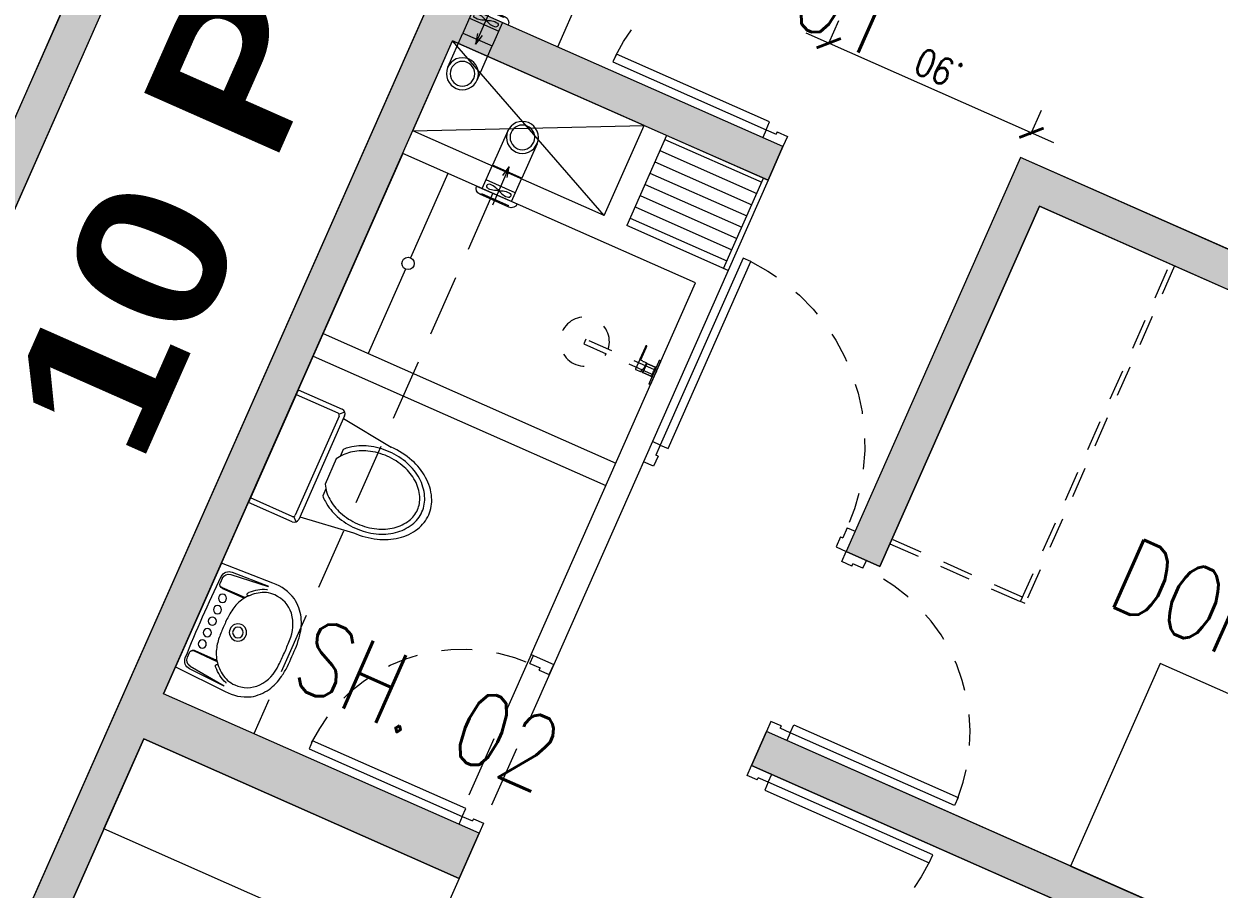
# Model space of a CAD drawing. Header units: inches. Extents: x 0 to 766, y -245 to 236.
# Drawn here: x 232.606 to 237.458, y 85.84 to 89.354 of the extents above; entities that cross this region are included whole.
import ezdxf

# ---------------------------------------------------------------- set-up
doc = ezdxf.new("R2010")
doc.units = ezdxf.units.IN
doc.header["$MEASUREMENT"] = 0
doc.set_wipeout_variables(frame=1)
doc.linetypes.add('HIDDEN', pattern=[0.375, 0.25, -0.125])
doc.linetypes.add('HIDDEN2', pattern=[0.1875, 0.125, -0.0625])
doc.layers.get('DEFPOINTS').update_dxf_attribs({"color": 251, "lineweight": 9})
for name, color, linetype, lineweight in [('- APPIA - PLANTA - MUROS', 251, 'Continuous', 9), ('A-EST PLACAS', 251, 'Continuous', 9), ('A-JARDIN', 251, 'Continuous', 9), ('A-LINEAS', 251, 'Continuous', 9), ('A-MOBILIARIO', 251, 'Continuous', 9), ('A-MURO BAJO', 251, 'Continuous', 9), ('A-MUROS', 251, 'Continuous', 9), ('A-PROYECCIONES', 251, 'HIDDEN', 9), ('A-SANITARIOS', 251, 'Continuous', 9), ('A_50_CotasInt', 251, 'Continuous', 9), ('A_50_TextoSubtitulos', 251, 'Continuous', 9), ('DLP_ETAPAS', 251, 'Continuous', 9), ('DLP_HATCH', 251, 'Continuous', 9), ('DLP_MOBILIARIO FIJO', 251, 'Continuous', 9), ('DLP_TEXTO AMBIENTE', 251, 'Continuous', 9), ('L6 Linea fina', 251, 'Continuous', 9), ('TD_PT$0$ESPECIALIDADES - EQUIPOS', 251, 'Continuous', 9), ('TX-Texturas', 251, 'Continuous', 9)]:
    doc.layers.add(name, color=color, linetype=linetype, lineweight=lineweight)
doc.styles.add('R100-200', font='romans.shx', dxfattribs={"width": 0.8, "height": 0.3})
doc.styles.add('R140-200', font='ariblk.ttf', dxfattribs={"height": 0.5})
doc.styles.add('TXT_COTAS', font='romans.shx', dxfattribs={"width": 0.8})
doc.dimstyles.new('DLP-COTA 75', dxfattribs={"dimtxt": 0.11, "dimasz": 0.075, "dimexe": 0.1, "dimexo": 0.1, "dimgap": 0.03, "dimtad": 2, "dimzin": 4, "dimdsep": 46, "dimtxsty": 'TXT_COTAS', "dimblk": 'ARCHTICK', "dimcen": 0, "dimdle": 0.1, "dimclrd": 256, "dimclre": 256, "dimclrt": 2, "dimadec": 0, "dimazin": 0, "dimtfac": 1, "dimtix": 1, "dimtofl": 0, "dimtmove": 2, "dimatfit": 3, "dimfxl": 0.1, "dimfxlon": 1, "dimtolj": 1, "dimtzin": 0, "dimlwd": 9, "dimlwe": 9, "dimarcsym": 0})

# ---------------------------------------------------------------- blocks, each defined once
blk = doc.blocks.new('estructura enconfrado piso 1')
at = {"layer": 'TX-Texturas', "true_color": 0x939598}
h = blk.add_hatch(color=252, dxfattribs=at)
h.dxf.hatch_style = 1
h.paths.add_polyline_path([(381.575, -128.8245), (381.575, -126.2745), (381.425, -126.2745), (381.425, -128.8244), (378.675, -128.8244), (378.675, -128.2245), (378.525, -128.2245), (378.525, -128.8244), (375.725, -128.8245), (375.725, -124.7745), (375.575, -124.7745), (375.575, -128.9745), (375.575, -133.0244), (375.725, -133.0244), (375.725, -128.9744), (378.525, -128.9744), (378.525, -129.5744), (378.675, -129.5744), (378.675, -128.9744), (381.425, -128.9744), (381.425, -131.5244), (381.575, -131.5244), (381.575, -128.9744), (384.4251, -128.9744), (384.4251, -128.8245)])
h.paths.add_polyline_path([(378.675, -125.2245), (377.075, -125.2245), (377.075, -122.1245), (378.275, -122.1245), (378.275, -121.9745), (376.925, -121.9745), (376.925, -125.3745), (378.675, -125.3745)])
h.paths.add_polyline_path([(379.625, -121.9745), (379.475, -121.9745), (379.475, -125.3745), (379.625, -125.3745)])
h.paths.add_polyline_path([(381.575, -121.9745), (380.825, -121.9745), (380.825, -122.1245), (381.425, -122.1245), (381.425, -125.2245), (380.425, -125.2245), (380.425, -125.3745), (381.575, -125.3745)])
h.paths.add_polyline_path([(380.675, -126.2745), (378.525, -126.2745), (378.525, -127.4745), (378.675, -127.4745), (378.675, -126.4245), (380.025, -126.4245), (380.025, -128.0244), (380.225, -128.0244), (380.225, -126.4245), (380.675, -126.4245)], flags=17)
h.paths.add_polyline_path([(380.225, -129.7744), (380.025, -129.7744), (380.025, -131.3744), (378.675, -131.3744), (378.675, -130.3244), (378.525, -130.3244), (378.525, -131.5244), (380.675, -131.5244), (380.675, -131.3744), (380.225, -131.3744)], flags=17)
h.paths.add_polyline_path([(381.575, -132.4244), (380.425, -132.4244), (380.425, -132.5744), (381.425, -132.5744), (381.425, -135.6744), (380.825, -135.6744), (380.825, -135.8244), (381.575, -135.8244)])
h.paths.add_polyline_path([(379.625, -132.4244), (379.475, -132.4244), (379.475, -135.8244), (379.625, -135.8244)])
h.paths.add_polyline_path([(378.675, -132.4244), (376.925, -132.4244), (376.925, -135.8244), (378.275, -135.8244), (378.275, -135.6744), (377.075, -135.6744), (377.075, -132.5744), (378.675, -132.5744)])
h.paths.add_polyline_path([(384.425, -132.3244), (384.275, -132.3244), (384.275, -135.8244), (384.575, -135.8244), (384.575, -135.6744), (384.425, -135.6744)])
h.paths.add_polyline_path([(386.075, -129.6994), (387.575, -129.6994), (387.575, -130.4494), (387.725, -130.4494), (387.725, -129.4994), (385.925, -129.4994), (385.925, -130.3744), (384.425, -130.3744), (384.425, -129.8744), (384.275, -129.8744), (384.275, -130.5744), (385.925, -130.5744), (385.925, -135.7644), (386.075, -135.7644)])
h.paths.add_polyline_path([(387.725, -132.5994), (387.575, -132.5994), (387.575, -135.6744), (387.425, -135.6744), (387.425, -135.8244), (387.725, -135.8244)])
h.paths.add_polyline_path([(384.425, -122.1245), (384.575, -122.1245), (384.575, -121.9745), (384.275, -121.9745), (384.275, -125.4744), (384.425, -125.4744)])
h.paths.add_polyline_path([(387.725, -121.9745), (387.425, -121.9745), (387.425, -122.1245), (387.575, -122.1244), (387.575, -125.1994), (387.725, -125.1994)])
h.paths.add_polyline_path([(386.075, -122.0345), (385.925, -122.0345), (385.925, -127.2244), (384.275, -127.2244), (384.275, -127.9245), (384.425, -127.9245), (384.425, -127.4244), (385.925, -127.4244), (385.925, -128.2994), (387.725, -128.2994), (387.725, -127.3494), (387.575, -127.3494), (387.575, -128.0994), (386.075, -128.0994)])
h.paths.add_polyline_path([(397.775, -135.3494), (402.275, -135.3494), (402.275, -135.8244), (402.575, -135.8244), (402.575, -135.6744), (402.425, -135.6744), (402.425, -130.0745), (404.075, -130.0745), (404.075, -129.8745), (401.845, -129.8745), (401.845, -130.0736), (402.275, -130.0741), (402.275, -132.3994), (401.145, -132.3994), (401.145, -129.7194), (400.995, -129.7194), (400.995, -132.3994), (399.975, -132.3994), (399.975, -131.6794), (399.625, -131.6794), (399.625, -131.8294), (399.825, -131.8294), (399.825, -132.5494), (402.275, -132.5494), (402.275, -135.1994), (398.625, -135.1994), (398.625, -129.4994), (398.475, -129.4994), (398.475, -135.1994), (397.775, -135.1994)])
h.paths.add_polyline_path([(404.075, -131.9745), (403.925, -131.9745), (403.925, -135.6144), (403.775, -135.6144), (403.775, -135.7644), (404.075, -135.7645)])
h.paths.add_polyline_path([(407.925, -132.4245), (406.775, -132.4245), (406.775, -135.8245), (407.525, -135.8245), (407.525, -135.6745), (406.925, -135.6745), (406.925, -132.5745), (407.925, -132.5745)])
h.paths.add_polyline_path([(411.425, -132.4245), (409.675, -132.4245), (409.675, -132.5745), (411.275, -132.5745), (411.275, -135.6745), (410.075, -135.6745), (410.075, -135.8245), (411.425, -135.8245)])
h.paths.add_polyline_path([(408.325, -126.4245), (409.675, -126.4245), (409.675, -127.4745), (409.825, -127.4745), (409.825, -126.2745), (407.675, -126.2745), (407.675, -126.4245), (408.125, -126.4245), (408.125, -128.0244), (408.325, -128.0244)], flags=17)
h.paths.add_polyline_path([(408.325, -129.7745), (408.125, -129.7745), (408.125, -131.3745), (407.675, -131.3745), (407.675, -131.5245), (409.825, -131.5245), (409.825, -130.3245), (409.675, -130.3245), (409.675, -131.3745), (408.325, -131.3745)], flags=17)
h.paths.add_polyline_path([(408.875, -132.4245), (408.725, -132.4245), (408.725, -135.8245), (408.875, -135.8245)])
h.paths.add_polyline_path([(407.925, -125.2245), (406.925, -125.2245), (406.925, -122.1245), (407.525, -122.1245), (407.525, -121.9745), (406.775, -121.9745), (406.775, -125.3745), (407.925, -125.3745)])
h.paths.add_polyline_path([(408.875, -121.9745), (408.725, -121.9745), (408.725, -125.3745), (408.875, -125.3745)])
h.paths.add_polyline_path([(411.425, -121.9745), (410.075, -121.9745), (410.075, -122.1245), (411.275, -122.1245), (411.275, -125.2245), (409.675, -125.2245), (409.675, -125.3745), (411.425, -125.3745)])
h.paths.add_polyline_path([(404.075, -127.7245), (402.425, -127.7245), (402.425, -122.1244), (402.575, -122.1244), (402.575, -121.9744), (402.425, -121.9744), (402.275, -121.9745), (402.275, -127.9245), (404.075, -127.9245)])
h.paths.add_polyline_path([(404.075, -122.0345), (403.775, -122.0345), (403.775, -122.1845), (403.925, -122.1845), (403.925, -125.8244), (404.075, -125.8244)])
h.paths.add_polyline_path([(406.775, -128.8245), (406.775, -126.2745), (406.925, -126.2745), (406.925, -128.8245), (409.675, -128.8245), (409.675, -128.2245), (409.825, -128.2245), (409.825, -128.8244), (412.625, -128.8245), (412.625, -124.7745), (412.775, -124.7745), (412.775, -128.9745), (412.775, -133.0245), (412.625, -133.0245), (412.625, -128.9745), (409.825, -128.9745), (409.825, -129.5745), (409.675, -129.5745), (409.675, -128.9745), (406.925, -128.9745), (406.925, -131.5245), (406.775, -131.5245), (406.775, -128.9745), (403.9249, -128.9745), (403.9249, -128.8245)])
h.paths.add_polyline_path([(392.275, -131.9494), (390.525, -131.9494), (390.525, -135.3494), (391.875, -135.3494), (391.875, -135.1994), (390.675, -135.1994), (390.675, -132.0994), (392.275, -132.0994)])
h.paths.add_polyline_path([(393.225, -131.9494), (393.075, -131.9494), (393.075, -135.3494), (393.225, -135.3494)])
h.paths.add_polyline_path([(395.775, -131.9494), (394.025, -131.9494), (394.025, -132.0994), (395.625, -132.0994), (395.625, -135.1994), (394.425, -135.1994), (394.425, -135.3494), (395.775, -135.3494)])
h.paths.add_polyline_path([(392.275, -125.6994), (390.675, -125.6994), (390.675, -122.5994), (391.875, -122.5994), (391.875, -122.4494), (390.525, -122.4494), (390.525, -125.8494), (392.275, -125.8494)])
h.paths.add_polyline_path([(393.225, -122.4494), (393.075, -122.4494), (393.075, -125.8494), (393.225, -125.8494)])
h.paths.add_polyline_path([(395.775, -122.4494), (394.425, -122.4494), (394.425, -122.5994), (395.625, -122.5994), (395.625, -125.6994), (394.025, -125.6994), (394.025, -125.8494), (395.775, -125.8494)])
h.paths.add_polyline_path([(392.375, -126.7494), (392.175, -126.7494), (392.175, -128.1494), (388.625, -128.1494), (388.625, -128.2994), (398.025, -128.2994), (398.025, -126.8994), (398.445, -126.8994), (398.445, -126.7494), (396.175, -126.7494), (396.175, -126.8994), (397.825, -126.8994), (397.825, -128.1494), (395.425, -128.1494), (395.425, -126.7494), (395.275, -126.7494), (395.275, -128.1494), (392.375, -128.1494)])
h.paths.add_polyline_path([(398.625, -123.9994), (400.575, -123.9994), (400.575, -123.8494), (398.625, -123.8494), (398.625, -122.4494), (397.775, -122.4494), (397.775, -122.5994), (398.475, -122.5994), (398.475, -128.2994), (398.625, -128.2994), (398.625, -127.8494), (400.425, -127.8494), (400.425, -128.2994), (400.575, -128.2994), (400.575, -127.6994), (398.625, -127.6994)])
h.paths.add_polyline_path([(398.025, -129.4994), (388.625, -129.4994), (388.625, -129.6494), (392.175, -129.6494), (392.175, -131.0494), (392.375, -131.0494), (392.375, -129.6494), (395.275, -129.6494), (395.275, -131.0494), (395.425, -131.0494), (395.425, -129.6494), (397.825, -129.6494), (397.825, -130.8994), (396.175, -130.8994), (396.175, -131.0494), (398.445, -131.0494), (398.445, -130.8994), (398.025, -130.8994)])
at = {"layer": 'A-EST PLACAS', "ltscale": 0.5}
for points in [[(392.375, -126.7494), (392.175, -126.7494), (392.175, -128.1494), (388.625, -128.1494), (388.625, -128.2994), (398.025, -128.2994), (398.025, -126.8994), (398.445, -126.8994), (398.445, -126.7494), (396.175, -126.7494), (396.175, -126.8994), (397.825, -126.8994), (397.825, -128.1494), (395.425, -128.1494), (395.425, -126.7494), (395.275, -126.7494), (395.275, -128.1494), (392.375, -128.1494)], [(398.025, -129.4994), (388.625, -129.4994), (388.625, -129.6494), (392.175, -129.6494), (392.175, -131.0494), (392.375, -131.0494), (392.375, -129.6494), (395.275, -129.6494), (395.275, -131.0494), (395.425, -131.0494), (395.425, -129.6494), (397.825, -129.6494), (397.825, -130.8994), (396.175, -130.8994), (396.175, -131.0494), (398.445, -131.0494), (398.445, -130.8994), (398.025, -130.8994)], [(393.225, -131.9494), (393.075, -131.9494), (393.075, -135.3494), (393.225, -135.3494)], [(395.775, -131.9494), (394.025, -131.9494), (394.025, -132.0994), (395.625, -132.0994), (395.625, -135.1994), (394.425, -135.1994), (394.425, -135.3494), (395.775, -135.3494)]]:
    blk.add_lwpolyline(points, close=True, dxfattribs=at)
blk = doc.blocks.new('*U49')
for p, q in [((0.01, 0.855), (0.01, 0.9)), ((0.1, 0.865), (0.1, 0.9)), ((0.055, 0.855), (0.01, 0.855)), ((0.1, 0.865), (0.055, 0.865)), ((0.055, 0.855), (0.055, 0.865)), ((0.055, 0.045), (0.01, 0.045)), ((0.01, 0.045), (0.01, 0)), ((0.055, 0.045), (0.055, 0.035)), ((0.1, 0.035), (0.055, 0.035)), ((0.1, 0.035), (0.1, 0))]:
    blk.add_line(p, q)
blk.add_lwpolyline([(0.93, 0.07), (0.93, 0.035), (0.1, 0.035), (0.1, 0.07)], close=True)
at = {"color": 7, "linetype": 'HIDDEN2'}
blk.add_arc((0.0995, 0.0339), 0.8311, 2.2301, 89.9672, dxfattribs=at)
blk = doc.blocks.new('*U287')
for p, q in [((0.01, 0.705), (0.01, 0.75)), ((0.1, 0.715), (0.1, 0.75)), ((0.055, 0.705), (0.01, 0.705)), ((0.1, 0.715), (0.055, 0.715)), ((0.055, 0.705), (0.055, 0.715)), ((0.055, 0.045), (0.01, 0.045)), ((0.01, 0.045), (0.01, 0)), ((0.055, 0.045), (0.055, 0.035)), ((0.1, 0.035), (0.055, 0.035)), ((0.1, 0.035), (0.1, 0))]:
    blk.add_line(p, q)
blk.add_lwpolyline([(0.78, 0.07), (0.78, 0.035), (0.1, 0.035), (0.1, 0.07)], close=True)
at = {"color": 7, "linetype": 'HIDDEN2'}
blk.add_arc((0.0996, 0.0341), 0.6809, 2.2301, 89.9672, dxfattribs=at)
blk = doc.blocks.new('SIFON JET_PLANTA')
blk.add_wipeout([(0, -0.25), (-0.195, -0.25), (-0.1995, -0.2495), (-0.2029, -0.2484), (-0.2029, -0.2484), (-0.2067, -0.2462), (-0.2067, -0.2462), (-0.209, -0.244), (-0.209, -0.244), (-0.2091, -0.2441), (-0.2108, -0.2423), (-0.2108, -0.2423), (-0.2108, -0.2423), (-0.2126, -0.2395), (-0.2126, -0.2395), (-0.2138, -0.2369), (-0.2138, -0.2369), (-0.2147, -0.2335), (-0.215, -0.23), (-0.215, -0.227), (-0.215, -0.2181), (-0.44, -0.19), (-0.4428, -0.19), (-0.4467, -0.1899), (-0.449, -0.1899), (-0.4518, -0.1898), (-0.455, -0.1897), (-0.4568, -0.1896), (-0.4592, -0.1894), (-0.4619, -0.1893), (-0.4639, -0.1891), (-0.4651, -0.189), (-0.4651, -0.189), (-0.4695, -0.1887), (-0.4735, -0.1883), (-0.4761, -0.188), (-0.4785, -0.1877), (-0.4812, -0.1874), (-0.4824, -0.1872), (-0.4862, -0.1867), (-0.4884, -0.1864), (-0.4916, -0.1859), (-0.4936, -0.1856), (-0.495, -0.1854), (-0.4974, -0.1849), (-0.4974, -0.1849), (-0.5022, -0.184), (-0.5066, -0.1832), (-0.5094, -0.1826), (-0.5118, -0.1821), (-0.5151, -0.1813), (-0.5177, -0.1807), (-0.5217, -0.1796), (-0.5238, -0.1791), (-0.5267, -0.1783), (-0.5267, -0.1783), (-0.5296, -0.1775), (-0.5321, -0.1768), (-0.5352, -0.1759), (-0.5385, -0.1749), (-0.5385, -0.1749), (-0.5412, -0.174), (-0.5428, -0.1735), (-0.5449, -0.1728), (-0.5465, -0.1722), (-0.5491, -0.1713), (-0.551, -0.1706), (-0.5543, -0.1693), (-0.5568, -0.1683), (-0.5598, -0.1671), (-0.5614, -0.1664), (-0.5644, -0.1652), (-0.5659, -0.1645), (-0.5675, -0.1637), (-0.5702, -0.1625), (-0.5738, -0.1608), (-0.5759, -0.1598), (-0.5781, -0.1587), (-0.5833, -0.1559), (-0.5871, -0.1538), (-0.5896, -0.1524), (-0.5918, -0.1511), (-0.5936, -0.15), (-0.595, -0.1492), (-0.5964, -0.1483), (-0.5987, -0.1469), (-0.6004, -0.1458), (-0.602, -0.1448), (-0.6039, -0.1435), (-0.6058, -0.1422), (-0.607, -0.1415), (-0.6086, -0.1403), (-0.612, -0.1379), (-0.6142, -0.1363), (-0.6153, -0.1355), (-0.6168, -0.1344), (-0.6179, -0.1335), (-0.6193, -0.1324), (-0.6204, -0.1315), (-0.6215, -0.1307), (-0.6223, -0.13), (-0.6235, -0.1291), (-0.6245, -0.1281), (-0.6245, -0.1281), (-0.6262, -0.1268), (-0.6276, -0.1255), (-0.6288, -0.1244), (-0.6305, -0.123), (-0.6318, -0.1217), (-0.6318, -0.1217), (-0.6335, -0.1201), (-0.6347, -0.119), (-0.6347, -0.119), (-0.6379, -0.1158), (-0.64, -0.1137), (-0.6458, -0.1074), (-0.6494, -0.1032), (-0.6554, -0.0958), (-0.6599, -0.0897), (-0.6623, -0.0862), (-0.6646, -0.0826), (-0.6679, -0.0774), (-0.6706, -0.0727), (-0.6722, -0.0699), (-0.6751, -0.0642), (-0.677, -0.0602), (-0.6779, -0.0581), (-0.6792, -0.0551), (-0.6803, -0.0522), (-0.6814, -0.0492), (-0.6827, -0.0457), (-0.6838, -0.0419), (-0.6855, -0.0361), (-0.6864, -0.0321), (-0.687, -0.0296), (-0.6876, -0.0264), (-0.6881, -0.0232), (-0.6891, -0.0164), (-0.6896, -0.0111), (-0.6899, -0.0065), (-0.69, 0), (-0.6899, 0.0044), (-0.6897, 0.0096), (-0.6893, 0.014), (-0.6887, 0.0194), (-0.6881, 0.0236), (-0.6881, 0.0236), (-0.6872, 0.0284), (-0.6867, 0.031), (-0.6855, 0.0361), (-0.6855, 0.0361), (-0.6838, 0.0421), (-0.6838, 0.0421), (-0.6819, 0.048), (-0.6804, 0.0521), (-0.6793, 0.0547), (-0.6779, 0.0582), (-0.6745, 0.0655), (-0.6745, 0.0655), (-0.6722, 0.0699), (-0.6705, 0.0728), (-0.669, 0.0755), (-0.6672, 0.0785), (-0.665, 0.082), (-0.6634, 0.0845), (-0.6611, 0.088), (-0.657, 0.0936), (-0.657, 0.0936), (-0.6534, 0.0984), (-0.6534, 0.0984), (-0.6503, 0.1023), (-0.6453, 0.108), (-0.6386, 0.1152), (-0.6326, 0.121), (-0.6299, 0.1235), (-0.6251, 0.1276), (-0.6206, 0.1314), (-0.6168, 0.1344), (-0.6106, 0.1389), (-0.6061, 0.142), (-0.6, 0.1461), (-0.5963, 0.1484), (-0.5908, 0.1517), (-0.5862, 0.1543), (-0.5794, 0.158), (-0.5693, 0.1629), (-0.5517, 0.1703), (-0.5465, 0.1722), (-0.5385, 0.1749), (-0.5346, 0.176), (-0.5265, 0.1784), (-0.5216, 0.1797), (-0.5148, 0.1813), (-0.5079, 0.1829), (-0.5016, 0.1842), (-0.4865, 0.1867), (-0.4763, 0.188), (-0.4726, 0.1884), (-0.4636, 0.1892), (-0.4549, 0.1897), (-0.449, 0.1899), (-0.44, 0.19), (-0.4322, 0.191), (-0.215, 0.2181), (-0.215, 0.2234), (-0.215, 0.2278), (-0.2149, 0.2323), (-0.2142, 0.2356), (-0.2129, 0.239), (-0.211, 0.2419), (-0.2091, 0.2441), (-0.2077, 0.2455), (-0.2055, 0.247), (-0.2007, 0.2492), (-0.195, 0.25), (-0.195, 0.25), (-0.1605, 0.25), (-0.0975, 0.25), (-0.0323, 0.25), (0, 0.25)])
for p, q in [((-0.2091, 0.2441), (-0.1921, 0.2271)), ((-0.195, 0.25), (0, 0.25)), ((0, 0.25), (0, -0.25)), ((-0.215, 0.2181), (-0.44, 0.19)), ((-0.215, -0.23), (-0.215, 0.23)), ((-0.195, -0.22), (-0.195, 0.22)), ((-0.185, 0.23), (0, 0.23)), ((-0.265, 0.0718), (-0.265, 0.1028)), ((-0.255, -0.0562), (-0.255, 0.0562)), ((-0.265, -0.1028), (-0.265, -0.0718)), ((-0.215, -0.2181), (-0.44, -0.19)), ((-0.2091, -0.2441), (-0.1921, -0.2271)), ((0, -0.23), (-0.185, -0.23)), ((0, -0.25), (-0.195, -0.25))]:
    blk.add_line(p, q)
for points in [[(-0.44, 0.19, 0.076393), (-0.5385, 0.1749, 0.086437), (-0.6168, 0.1344, 0.105872), (-0.6722, 0.0699, 0.125404), (-0.69, 0, 0.125404), (-0.6722, -0.0699, 0.105872), (-0.6168, -0.1344, 0.086437), (-0.5385, -0.1749, 0.076393), (-0.44, -0.19, 0.076393)], [(-0.265, 0.1028, 0.0362), (-0.2844, 0.1202, 0.08725), (-0.3535, 0.1565, 0.077598), (-0.44, 0.17, 0.077598), (-0.5265, 0.1565, 0.08725), (-0.5956, 0.1202, 0.105601), (-0.6443, 0.0627, 0.12364), (-0.66, 0, 0.12364), (-0.6443, -0.0627, 0.105601), (-0.5956, -0.1202, 0.08725), (-0.5265, -0.1565, 0.077598), (-0.44, -0.17, 0.077598)], [(-0.255, 0.0562, 0.100268), (-0.2967, 0.1044, 0.08725), (-0.3596, 0.1374, 0.077598), (-0.44, 0.15, 0.077598), (-0.5204, 0.1374, 0.08725), (-0.5833, 0.1044, 0.105601), (-0.6266, 0.0532, 0.12364), (-0.64, 0, 0.12364), (-0.6266, -0.0532, 0.105601), (-0.5833, -0.1044, 0.08725), (-0.5204, -0.1374, 0.077598), (-0.44, -0.15, 0.077598)], [(-0.44, -0.15, 0.077598), (-0.3596, -0.1374, 0.08725), (-0.2967, -0.1044, 0.100268), (-0.255, -0.0562, 0.12364)], [(-0.44, -0.17, 0.077598), (-0.3535, -0.1565, 0.08725), (-0.2844, -0.1202, 0.0362), (-0.265, -0.1028, 0.12364)]]:
    blk.add_lwpolyline(points, format="xyb")
for centre, radius, start, end in [((-0.195, 0.23), 0.02, 90, 180), ((-0.185, 0.22), 0.01, 90, 180), ((-0.195, -0.23), 0.02, 180, 270), ((-0.185, -0.22), 0.01, 180, 270)]:
    blk.add_arc(centre, radius, start, end)
blk = doc.blocks.new('BOWL-ITALGRIF_VARADERO_01')
for p, q in [((-0.2032, -0.1971), (-0.2208, -0.038)), ((0.2032, -0.1971), (0.2208, -0.038)), ((-0.1404, -0.2077), (-0.1424, -0.1083)), ((-0.1375, -0.205), (-0.1375, -0.1117)), ((0.1375, -0.205), (0.1375, -0.1117)), ((0.1404, -0.2077), (0.1424, -0.1083)), ((-0.1753, -0.222), (-0.1544, -0.222)), ((0.1753, -0.222), (0.1544, -0.222))]:
    blk.add_line(p, q)
for points in [[(-0.0917, 0.1589, -0.02989), (-0.0456, 0.1646, -0.007822), (0.0456, 0.1646, -0.02989), (0.0918, 0.1589, -0.091737), (0.1601, 0.1343, -0.112496), (0.2175, 0.0792, -0.147885), (0.2402, -0.0257), (0.23, -0.25), (-0.23, -0.25), (-0.2402, -0.0257, -0.147885), (-0.2175, 0.0792, -0.112496), (-0.1601, 0.1343, -0.091737)], [(-0.0496, -0.1363, -0.062677), (-0.1048, -0.1249, -0.110639), (-0.1576, -0.091, -0.120976), (-0.195, -0.0344, -0.061198), (-0.2, 0, -0.21707), (-0.1593, 0.092, -0.174983), (-0.0545, 0.1298, -0.010618), (0, 0.131, -0.010618), (0.0545, 0.1298, -0.174983), (0.1593, 0.092, -0.21707), (0.2, 0, -0.061198), (0.195, -0.0344, -0.120976), (0.1576, -0.091, -0.110639), (0.1048, -0.1249, -0.062677), (0.0496, -0.1363, -0.017583), (0, -0.138, -0.017583)]]:
    blk.add_lwpolyline(points, format="xyb", close=True)
for points in [[(-0.2216, -0.0381), (-0.2145, -0.1954, 0.390823), (-0.1807, -0.2288, 0.017524), (0.1807, -0.2288, 0.390823), (0.2145, -0.1954), (0.2216, -0.0381)], [(-0.2072, -0.035, 0.005), (-0.2064, -0.038, 0.121292), (-0.166, -0.0996, 0.007977), (-0.1624, -0.1031)], [(0.2072, -0.035, -0.005), (0.2064, -0.038, -0.121292), (0.166, -0.0996, -0.007977), (0.1624, -0.1031)]]:
    blk.add_lwpolyline(points, format="xyb")
for centre, radius in [((0, -0.075), 0.035), ((0, -0.075), 0.0215), ((-0.1015, -0.1885), 0.0165), ((-0.051, -0.1885), 0.0165), ((0, -0.1885), 0.0165), ((0.051, -0.1885), 0.0165), ((0.1015, -0.1885), 0.0165)]:
    blk.add_circle(centre, radius)
for centre, radius, start, end in [((-0.1583, -0.0987), 0.006, 226.6431, 46.6431), ((0.1583, -0.0987), 0.006, 133.3569, 313.3569), ((-0.1404, -0.1083), 0.002, 54.3619, 181.1374), ((-0.1355, -0.1117), 0.002, 56.7109, 180), ((0.1048, -0.1249), 9.094947017729287e-16, 0, 217.6714), ((0.1355, -0.1117), 0.002, 0, 123.2891), ((0.1404, -0.1083), 0.002, 358.8626, 125.6381), ((-0.1753, -0.194), 0.028, 186.3111, 270), ((-0.1545, -0.205), 0.017, 270, 0), ((-0.1544, -0.208), 0.014, 270, 1.1374), ((0.1545, -0.205), 0.017, 180, 270), ((0.1544, -0.208), 0.014, 178.8626, 270), ((0.1753, -0.194), 0.028, 270, 353.6889)]:
    blk.add_arc(centre, radius, start, end)
blk = doc.blocks.new('ducha marsano')
at = {"linetype": 'HIDDEN2', "ltscale": 0.5, "extrusion": (-4.9425e-10, -7.91123e-10, -1)}
for p, q in [((-0.01, 0), (0.01, 0)), ((0.01, 0), (0.01, -0.3155)), ((-0.01, -0.3155), (-0.01, 0)), ((-0.0205, -0.08), (-0.0205, -0.0601)), ((0.021, -0.0815), (-0.019, -0.0815)), ((-0.0155, -0.058), (-0.0157, -0.058)), ((0.0225, -0.0515), (-0.0001, -0.0515)), ((0.025, -0.0815), (0.021, -0.0815)), ((0.0225, -0.0515), (0.0225, -0.0627)), ((0.0225, -0.0682), (0.0225, -0.077)), ((0.0225, -0.077), (0.025, -0.077)), ((0.025, -0.077), (0.0771, -0.077)), ((0.0771, -0.0815), (0.025, -0.0815)), ((0.0771, -0.077), (0.0816, -0.077)), ((0.0816, -0.0815), (0.0771, -0.0815)), ((0.0816, -0.077), (0.082, -0.077)), ((0.082, -0.0815), (0.0816, -0.0815)), ((0.082, -0.077), (0.084, -0.077)), ((0.084, -0.0815), (0.082, -0.0815)), ((0.0855, -0.0785), (0.0855, -0.08)), ((0.01, -0.3155), (-0.01, -0.3155))]:
    blk.add_line(p, q, dxfattribs=at)
for centre, radius, start, end in [((-0.0004, -0.0462), 0.02, 323.9581, 354.9298), ((0.0004, -0.0462), 0.02, 185.0702, 195.2705), ((0.019, -0.08), 0.0015, 270, 360), ((-0.084, -0.0785), 0.0015, 90, 180), ((-0.084, -0.08), 0.0015, 180, 270), ((0, -0.3155), 0.1, 95.7392, 84.2608)]:
    blk.add_arc(centre, radius, start, end, dxfattribs=at)
at = {"linetype": 'HIDDEN2', "ltscale": 0.5, "extrusion": (-4.94252e-10, -7.91124e-10, -1)}
blk.add_ellipse((0, -0.0515), major_axis=(-0.0225, -0.0095), ratio=0.001448, start_param=0.425436, end_param=1.567366, dxfattribs=at)
at = {"linetype": 'HIDDEN2', "ltscale": 0.5}
for points, degree in [([(-0.0305, 0), (0, 0), (0.0305, 0)], 2), ([(0.0305, 0), (0.0415, 0), (0.0525, 0)], 2), ([(0.0525, 0), (0.0525, -0.0038), (0.0525, -0.0075)], 2), ([(-0.0525, 0), (-0.0525, -0.0038), (-0.0525, -0.0075)], 2), ([(-0.0525, 0), (-0.0415, 0), (-0.0305, 0)], 2), ([(-0.0525, -0.0075), (-0.0525, -0.0075), (-0.0525, -0.0075)], 2), ([(0.0305, -0.008), (0, -0.008), (-0.0305, -0.008)], 2), ([(-0.0215, -0.008), (-0.0215, -0.0093), (-0.0215, -0.0105)], 2), ([(-0.021, -0.011), (-0.007, -0.011), (0.007, -0.011), (0.021, -0.011)], 3), ([(-0.02, -0.011), (-0.02, -0.0294), (-0.02, -0.0477)], 2), ([(-0.0197, -0.048), (0, -0.048), (0.0197, -0.048)], 2), ([(0.02, -0.011), (0.02, -0.0294), (0.02, -0.0477)], 2), ([(0.0215, -0.008), (0.0215, -0.0093), (0.0215, -0.0105)], 2)]:
    blk.add_open_spline(points, degree=degree, dxfattribs=at)
for points, weights in [([(-0.0525, -0.0075), (-0.0525, -0.0075), (-0.0525, -0.0075)], [1, 0.990847086912, 0.982266230892]), ([(-0.052, -0.008), (-0.0525, -0.008), (-0.0525, -0.0075)], [1, 0.707106781193, 1]), ([(-0.0215, -0.0105), (-0.0215, -0.011), (-0.021, -0.011)], [1, 0.70710678154, 1]), ([(-0.02, -0.0477), (-0.02, -0.048), (-0.0197, -0.048)], [1, 0.707106780138, 1]), ([(0.02, -0.0477), (0.02, -0.048), (0.0197, -0.048)], [1, 0.707106779703, 1]), ([(0.0211, -0.011), (0.0211, -0.011), (0.021, -0.011)], [1, 0.992411795776, 1]), ([(0.052, -0.008), (0.0521, -0.008), (0.0521, -0.008)], [1, 0.992411795771, 1])]:
    blk.add_rational_spline(points, weights, degree=2, dxfattribs=at)
for points, knots in [([(-0.0305, -0.008), (-0.0332, -0.008), (-0.0374, -0.008), (-0.0424, -0.008), (-0.0458, -0.008), (-0.0486, -0.008), (-0.0512, -0.008), (-0.052, -0.008), (-0.052, -0.008)], [0, 0, 0, 0, 8.104572, 12.495263, 16.885954, 21.276645, 25.667336, 33.771908, 33.771908, 33.771908, 33.771908]), ([(0.052, -0.008), (0.052, -0.008), (0.0512, -0.008), (0.0486, -0.008), (0.0458, -0.008), (0.0424, -0.008), (0.0374, -0.008), (0.0332, -0.008), (0.0305, -0.008)], [0, 0, 0, 0, 8.104572, 12.495263, 16.885954, 21.276645, 25.667336, 33.771908, 33.771908, 33.771908, 33.771908]), ([(0.0225, -0.0682), (0.0225, -0.0682), (0.0225, -0.0682), (0.0225, -0.0679), (0.0224, -0.0677), (0.0224, -0.0672), (0.0224, -0.0669), (0.0223, -0.0662), (0.0223, -0.0658), (0.0223, -0.0652), (0.0223, -0.0648), (0.0224, -0.0641), (0.0224, -0.0638), (0.0224, -0.0633), (0.0225, -0.0631), (0.0225, -0.0628), (0.0225, -0.0627), (0.0225, -0.0627)], [0.4148436, 0.4148436, 0.4148436, 0.4148436, 0.5185541, 0.5185541, 0.6222645, 0.6222645, 0.7259759, 0.7259759, 0.8296873, 0.8296873, 0.9333987, 0.9333987, 1.03711, 1.03711, 1.1408205, 1.1408205, 1.2445309, 1.2445309, 1.2445309, 1.2445309])]:
    blk.add_open_spline(points, degree=3, knots=knots, dxfattribs=at)
for points, weights, degree, knots in [([(0.0211, -0.011), (0.0211, -0.011), (0.0211, -0.011), (0.0211, -0.011), (0.0214, -0.0109), (0.0215, -0.0107), (0.0215, -0.0105)], [0.918641037743, 0.918640949346, 0.918640860949, 0.918640772552, 0.789223156395, 0.789223156395, 0.918640772552], 3, [0.1238988, 0.1238988, 0.1238988, 0.1238988, 0.1238993, 0.1238993, 0.1238993, 0.78603, 0.78603, 0.78603, 0.78603]), ([(0.0521, -0.008), (0.0521, -0.008), (0.0521, -0.008), (0.0525, -0.0079), (0.0525, -0.0075)], [0.918641037749, 0.918640905153, 0.918640772558, 0.724517853988, 0.918640772558], 2, [0.1238988, 0.1238988, 0.1238988, 0.1238993, 0.1238993, 0.7860311, 0.7860311, 0.7860311])]:
    blk.add_rational_spline(points, weights, degree=degree, knots=knots, dxfattribs=at)
blk = doc.blocks.new('1 PLAZA')
for p, q in [((-0.45, 0), (0.45, 0)), ((-0.45, 0), (-0.45, -0.2551)), ((0.45, 0), (0.45, -0.2551)), ((-0.2859, -0.3221), (-0.2859, -0.0781)), ((-0.2592, -0.0513), (0.2619, -0.0513)), ((0.2887, -0.0781), (0.2887, -0.3415)), ((-0.45, -0.3221), (0.1356, -0.3221)), ((0.45, -0.6318), (0.1356, -0.3221)), ((0.1356, -0.3221), (0.1356, -0.6318)), ((0.1356, -0.371), (-0.45, -0.371)), ((0.2619, -0.3683), (0.1825, -0.3683)), ((0.1356, -0.6318), (0.45, -0.6318))]:
    blk.add_line(p, q)
blk.add_lwpolyline([(-0.45, -1.9), (-0.45, -0.0287), (0.45, -0.0287), (0.45, -1.9)], close=True)
for centre, start, end in [((-0.2592, -0.0781), 90, 180), ((0.2619, -0.0781), 0, 90), ((0.2619, -0.3415), 270, 0)]:
    blk.add_arc(centre, 0.0267, start, end)
blk = doc.blocks.new('*U45')
for p, q in [((0.01, 0.755), (0.01, 0.8)), ((0.1, 0.765), (0.1, 0.8)), ((0.055, 0.755), (0.01, 0.755)), ((0.1, 0.765), (0.055, 0.765)), ((0.055, 0.755), (0.055, 0.765)), ((0.055, 0.045), (0.01, 0.045)), ((0.01, 0.045), (0.01, 0)), ((0.055, 0.045), (0.055, 0.035)), ((0.1, 0.035), (0.055, 0.035)), ((0.1, 0.035), (0.1, 0))]:
    blk.add_line(p, q)
blk.add_lwpolyline([(0.83, 0.07), (0.83, 0.035), (0.1, 0.035), (0.1, 0.07)], close=True)
at = {"color": 7, "linetype": 'HIDDEN2'}
blk.add_arc((0.0996, 0.034), 0.731, 2.2301, 89.9672, dxfattribs=at)
blk = doc.blocks.new('TD_PT$0$DPTO 75')
at = {"layer": 'DLP_MOBILIARIO FIJO'}
h = blk.add_hatch(dxfattribs=at)
h.set_pattern_fill('_USER', color=8, scale=0.05, angle=270, pattern_type=0)
h.set_pattern_definition([(270, (8.15165, 12.433657), (0.05, -9e-18), [])])
h.paths.add_polyline_path([(-9.25, 1.1), (-8.85, 1.1), (-8.85, 1.53), (-9.25, 1.53)])
at = {"layer": 'A-LINEAS'}
for p, q in [((-8.85, 0.15, 0), (-9.25, 1)), ((-8.85, 1, 0), (-9.25, 0.15, 0)), ((-8.75, 0.35), (-8.375, 0.35)), ((-8.325, 0.35), (-7.95, 0.35))]:
    blk.add_line(p, q, dxfattribs=at)
blk.add_circle((-8.35, 0.35), 0.025, dxfattribs=at)
at = {"layer": 'A-MURO BAJO'}
for p, q in [((-7.95, 0.15), (-7.95, 1.45)), ((-7.85, 0.15), (-7.85, 1.45))]:
    blk.add_line(p, q, dxfattribs=at)
at = {"layer": 'A-MURO BAJO', "elevation": 0}
blk.add_lwpolyline([(-6.15, 1.55), (-5.75, 1.55), (-5.75, 0.15), (-6.15, 0.15)], close=True, dxfattribs=at)
at = {"layer": 'A-MUROS'}
for p, q in [((-9.75, 5.85), (-9.75, 2.45)), ((-7.2, 5.85), (-7.2, 2.45)), ((-7.05, 5.85), (-7.05, 2.45)), ((-9.6, 5.7), (-9.6, 2.6)), ((-9.6, 2.6), (-8, 2.6)), ((-8, 2.6), (-8, 2.45)), ((-9.75, 2.45), (-8, 2.45)), ((-7.05, 2.45), (-7.2, 2.45)), ((-9.4, 1.55), (-9.4, 0.15)), ((-9.4, 1.55), (-9.25, 1.55)), ((-9.25, 1.55), (-9.25, 1.1)), ((-8.85, 1.55), (-8.85, 1.1)), ((-8.85, 1.55), (-7.1, 1.55)), ((-7.1, 1.45), (-7.1, 1.55)), ((-6.35, 1.55), (-6.15, 1.55)), ((-6.35, 1.55), (-6.35, 0.15)), ((-6.15, 1.55), (-6.15, 0.15)), ((-8.75, 1.45), (-8.75, 0.15)), ((-7.1, 1.45), (-8.75, 1.45)), ((-9.25, 1.1), (-8.85, 1.1)), ((-9.25, 1), (-9.25, 0.15)), ((-8.85, 1), (-9.25, 1)), ((-8.85, 1), (-8.85, 0.15)), ((-8.85, 0.15), (-9.25, 0.15)), ((-6.15, 0.15), (-2.6, 0.15)), ((-12, 0), (-2.6, 0))]:
    blk.add_line(p, q, dxfattribs=at)
at = {"layer": 'A-PROYECCIONES'}
for p, q in [((-7.1, 1.55), (-6.35, 1.55)), ((-7.1, 1.45), (-6.35, 1.45)), ((-9.4, 0.55), (-11.8, 0.55))]:
    blk.add_line(p, q, dxfattribs=at)
at = {"layer": 'A-PROYECCIONES', "ltscale": 0.5, "elevation": 0}
for points in [[(-8.1, 3.2), (-8.1, 3.18), (-9.6, 3.18), (-9.6, 3.2)], [(-8.12, 2.6), (-8.1, 2.6), (-8.1, 3.18), (-8.12, 3.18)]]:
    blk.add_lwpolyline(points, close=True, dxfattribs=at)
at = {"layer": 'DLP_MOBILIARIO FIJO', "elevation": 0}
blk.add_lwpolyline([(-8.85, 1.55), (-8.85, 1.53), (-9.25, 1.53), (-9.25, 1.55)], close=True, dxfattribs=at)
at = {"layer": 'A-MOBILIARIO', "extrusion": (-4.49068e-08, -3.60286e-08, -1), "zscale": -1}
blk.add_blockref('1 PLAZA', (7.65, 5.7, 0), dxfattribs=at)
at = {"layer": 'A-MOBILIARIO', "rotation": 90}
blk.add_blockref('*U45', (-7.2, 2.44, 0), dxfattribs=at)
at = {"layer": 'A-MOBILIARIO', "xscale": -1}
for name, p, rotation in [('*U45', (-7.05, 2.44, 0), 270), ('*U287', (-9.4, 1.56, 0), 90), ('*U287', (-6.35, 1.56, 0), 90)]:
    blk.add_blockref(name, p, dxfattribs=dict(at, rotation=rotation))
blk.add_blockref('*U49', (-7.99, 1.55), dxfattribs=at)
at = {"layer": 'A-SANITARIOS', "extrusion": (4.9425e-10, -7.91123e-10, -1), "rotation": 7.003573406696865e-07}
blk.add_blockref('ducha marsano', (8.35, 1.45, 0), dxfattribs=at)
at = {"layer": 'A-SANITARIOS', "extrusion": (-4.49068e-08, 3.60286e-08, 1), "rotation": 270.000001331223}
blk.add_blockref('SIFON JET_PLANTA', (-7.45, 0.15, 0), dxfattribs=at)
at = {"layer": 'A-SANITARIOS', "xscale": -1}
blk.add_blockref('BOWL-ITALGRIF_VARADERO_01', (-6.7, 0.4, 0), dxfattribs=at)
at = {"layer": 'A-MUROS'}
blk.add_line((-8.75, 0.15), (-6.35, 0.15), dxfattribs=at)
at = {"layer": 'A-PROYECCIONES'}
blk.add_line((-8.75, 0.55), (-6.35, 0.55), dxfattribs=at)
blk = doc.blocks.new('_ArchTick')
at = {"color": 0, "linetype": 'ByBlock', "const_width": 0.15}
blk.add_lwpolyline([(-0.5, -0.5), (0.5, 0.5)], dxfattribs=at)
blk = doc.blocks.new('*D345')
at = {"layer": 'A_50_CotasInt', "lineweight": 9, "transparency": 16777216}
for p, q in [((-189.9561, 25.975), (-189.9561, 27.075)), ((-189.9561, 26.975), (-189.8561, 26.975)), ((-189.9652, 26.075), (-189.8561, 26.075))]:
    blk.add_line(p, q, dxfattribs=at)
at = {"layer": 'DEFPOINTS', "color": 0, "transparency": 16777216}
for p in [(-190.0402, 26.975), (-189.9561, 26.975), (-190.0652, 26.075)]:
    blk.add_point(p, dxfattribs=at)
at = {"layer": 'A_50_CotasInt', "lineweight": 9, "transparency": 16777216, "xscale": 0.075, "yscale": 0.075, "zscale": 0.075}
for p, rotation in [((-189.9561, 26.975), 90), ((-189.9561, 26.075), 270)]:
    blk.add_blockref('_ArchTick', p, dxfattribs=dict(at, rotation=rotation))
at = {"layer": 'A_50_CotasInt', "color": 2, "transparency": 16777216, "insert": (-189.8711, 26.525), "char_height": 0.11, "attachment_point": 5, "rotation": 90, "style": 'TXT_COTAS'}
blk.add_mtext('\\A1;.90', dxfattribs=at)
blk = doc.blocks.new('FUTURE120 con trampa')
at = {"color": 8}
for p, q in [((-0.0237, 0.1665), (-0.0237, 0.0373)), ((-0.0237, 0.1617), (-0.0182, 0.1617)), ((-0.0182, 0.0422), (-0.0182, 0.1617)), ((0.0017, 0.0119), (0.0017, 0.1919)), ((0.0017, 0.1669), (0.1057, 0.1669)), ((0.0396, 0.1669), (0.0396, 0.0369)), ((0.1057, 0.1669), (0.1057, 0.0369)), ((0.1264, 0.1019), (-0.0434, 0.1019)), ((0.0833, 0.1121), (0.1264, 0.1019)), ((0.0833, 0.0918), (0.1264, 0.1019)), ((-0.0237, 0.0422), (-0.0182, 0.0422)), ((0.0017, 0.0369), (0.1057, 0.0369))]:
    blk.add_line(p, q, dxfattribs=at)
for points in [[(0.1057, 0.1669), (0.1057, 0.0369)], [(0.2577, 0.1669), (0.1057, 0.1669)], [(0.2577, 0.0369), (0.1057, 0.0369)]]:
    blk.add_lwpolyline(points, dxfattribs=at)
for radius in [0.065, 0.05]:
    blk.add_circle((0.2577, 0.1019), radius, dxfattribs=at)
for centre, start, end in [((0.0017, 0.1665), 90, 180), ((0.0017, 0.0373), 180, 270)]:
    blk.add_arc(centre, 0.0254, start, end, dxfattribs=at)
for points in [[(0.0207, 0.1019), (0.0144, 0.1184), (0.0114, 0.1433), (0.0153, 0.1529), (0.0207, 0.1552)], [(0.0207, 0.1019), (0.027, 0.1184), (0.0301, 0.1433), (0.0261, 0.1529), (0.0207, 0.1552)], [(0.0207, 0.1019), (0.0144, 0.0855), (0.0114, 0.0606), (0.0153, 0.051), (0.0207, 0.0487)], [(0.0207, 0.1019), (0.027, 0.0855), (0.0301, 0.0606), (0.0261, 0.051), (0.0207, 0.0487)]]:
    blk.add_spline(points, degree=3, dxfattribs=at)
blk = doc.blocks.new('PD_P1 IIMM')
at = {"layer": 'L6 Linea fina', "lineweight": 13, "xscale": -1}
blk.add_blockref('FUTURE120 con trampa', (119.8517, 3.1829, 0), dxfattribs=at)
at = {"layer": 'L6 Linea fina', "lineweight": 13, "xscale": -1, "rotation": 180}
blk.add_blockref('FUTURE120 con trampa', (119.1984, 3.0594, 0), dxfattribs=at)
blk = doc.blocks.new('TD_P1 ESPECIALIDADES')
at = {"lineweight": 13, "xscale": -1}
blk.add_blockref('FUTURE120 con trampa', (119.8517, 28.1829, 0), dxfattribs=at)
at = {"lineweight": 13, "xscale": -1, "rotation": 180}
blk.add_blockref('FUTURE120 con trampa', (119.1984, 28.0594, 0), dxfattribs=at)
blk = doc.blocks.new('TEXTOS_PG')
at = {"layer": 'A_50_TextoSubtitulos', "style": 'R140-200'}
blk.add_text('10 PISOS', height=0.6, rotation=66.1344, dxfattribs=at).set_placement((64.9711, 57.7222, 0))
at = {"layer": 'DLP_TEXTO AMBIENTE', "style": 'R100-200', "width": 0.8}
for s, p in [('SH. 01', (66.9548, 59.8186, -0.0001)), ('DORM. 2', (68.8874, 57.1693, -0.0001)), ('SH. 02', (65.5709, 56.8425, -0.0001))]:
    blk.add_text(s, height=0.3, rotation=336.1344, dxfattribs=at).set_placement(p)
blk = doc.blocks.new('ETAPAS_EL-ROSARIO-01')
at = {"layer": 'DLP_HATCH'}
h = blk.add_hatch(dxfattribs=at)
h.set_pattern_fill('NET', color=8, scale=0.5, angle=30)
h.set_pattern_definition([(30, (-226598.6886, -8188115.8588), (-0.79375, 1.3748153285), []), (120, (-226598.6886, -8188115.8588), (-1.3748153285, -0.79375), [])])
edge = h.paths.add_edge_path()
edge.add_line((-5.1193, -39.3806), (-2.1453, -34.3627))
edge.add_line((-2.1453, -34.3627), (-0.724, -35.1709))
edge.add_line((-0.724, -35.1709), (6.1736, -23.1593))
edge.add_line((6.1736, -23.1593), (4.3725, -12.4872))
edge.add_line((4.3725, -12.4872), (3.084, -7.4127))
edge.add_line((3.084, -7.4127), (0.6029, -1.4531))
edge.add_line((0.6029, -1.4531), (-26.0589, -11.4216))
edge.add_line((-26.0589, -11.4216), (-38.3067, -6.0033))
edge.add_line((-38.3067, -6.0033), (-39.0114, -15.829))
edge.add_line((-39.0114, -15.829), (-41.0464, -27.6598))
edge.add_arc((-46.9596, -26.6427), 6, 309.92555, 350.2403, ccw=False)
edge.add_line((-43.1088, -31.244), (-48.9313, -36.1168))
edge.add_line((-48.9313, -36.1168), (-63.5855, -32.11))
edge.add_line((-63.5855, -32.11), (-61.2715, -23.647))
edge.add_line((-61.2715, -23.647), (-60.8657, -17.421))
edge.add_line((-60.8657, -17.421), (-71.969, -14.9973))
edge.add_line((-71.969, -14.9973), (-72.4637, -16.8066))
edge.add_line((-72.4637, -16.8066), (-97.9879, -9.8282))
edge.add_line((-97.9879, -9.8282), (-103.8113, -36.5534))
edge.add_line((-103.8113, -36.5534), (-110.3536, -66.4247))
edge.add_line((-110.3536, -66.4247), (-53.6179, -81.6177))
edge.add_line((-53.6179, -81.6177), (-44.925, -72.7202))
edge.add_line((-44.925, -72.7202), (-5.1193, -39.3806))
blk = doc.blocks.new('TORRE D PIS 1')
at = {"layer": '- APPIA - PLANTA - MUROS', "linetype": 'HIDDEN', "ltscale": 0.5}
blk.add_blockref('estructura enconfrado piso 1', (-585.8402, 158.0244, 0), dxfattribs=at)
at = {"xscale": -1}
blk.add_blockref('TD_PT$0$DPTO 75', (-199.8152, 29.725, 0), dxfattribs=at)
at = {"rotation": 180}
blk.add_blockref('TD_PT$0$DPTO 75', (-199.8152, 28.525, 0), dxfattribs=at)
at = {"layer": 'L6 Linea fina', "lineweight": 13}
blk.add_blockref('PD_P1 IIMM', (-310.2652, 25, 0), dxfattribs=at)
at = {"layer": 'TD_PT$0$ESPECIALIDADES - EQUIPOS', "lineweight": 13}
blk.add_blockref('TD_P1 ESPECIALIDADES', (-310.2652, 0, 0), dxfattribs=at)
at = {"layer": 'A_50_CotasInt'}
dim = blk.add_linear_dim(base=(-189.9561, 26.975), p1=(-190.0652, 26.075), p2=(-190.0402, 26.975), angle=90, dimstyle='DLP-COTA 75', dxfattribs=at)
dim.commit()
dim.dimension.update_dxf_attribs({"geometry": '*D345', "text_midpoint": (-189.8711, 26.525)})

msp = doc.modelspace()

# ---------------------------------------------------------------- block references
at = {"color": 251, "rotation": 66.13441513272153}
msp.add_blockref('TORRE D PIS 1', (337.3966, 252.0758, 0), dxfattribs=at)

# ---------------------------------------------------------------- next in the draw order: hatches: boundary and pattern name
at = {"layer": 'A-JARDIN'}
h = msp.add_hatch(dxfattribs=at)
h.set_pattern_fill('AR-SAND', color=251, scale=0.005, angle=215, style=0)
h.set_pattern_definition([(252.5, (224.7642, 71.68062), (0.1469113, -0.1958632), [0, -0.19304, 0, -0.2159, 0, -0.206375]), (222.5, (224.7642, 71.6806), (0.021463, -0.4225124), [0, -0.10414, 0, -0.17399, 0, -0.066675]), (182.5, (224.89215, 71.77021), (-0.3235593, -0.2274359), [0, -0.0635, 0, -0.2286, 0, -0.29845]), (172.5, (224.89215, 71.7702), (-0.248801, -0.3102855), [0, -0.03175, 0, -0.14986, 0, -0.17145])])
edge = h.paths.add_edge_path()
edge.add_arc((219.6964, 79.3034), 2.7858, 116.4295, 171.8358)
edge.add_line((216.8879, 78.9886), (216.9388, 79.6991))
edge.add_line((216.8879, 78.9886), (221.0002, 78.0909))
edge.add_line((234.4074, 108.3959), (228.4929, 95.0268))
edge.add_line((228.4929, 95.0268), (221.0002, 78.0909))
edge.add_arc((213.9091, 90.6115), 9.9175, 297.33758, 330.99171)
edge.add_arc((226.5469, 102.7724), 4.2292, 251.8726, 278.587)
edge.add_arc((227.3761, 93.6723), 2.6708, 75.8517, 173.1923, ccw=False)
edge.add_line((228.029, 96.2621), (228.8738, 95.8876))
edge.add_line((228.8738, 95.8876), (230.1595, 98.7938))
edge.add_line((230.1595, 98.7938), (229.6568, 99.014))
edge.add_line((229.6568, 99.014), (227.1784, 98.5906))
edge.add_arc((202.4146, 96.8406), 22.991, 331.31362, 332.29749)
edge.add_line((222.7703, 86.1526), (222.3276, 86.385))
edge.add_arc((210.5082, 94.2898), 14.2191, 326.22553, 358.78741)
edge.add_spline(control_points=[(225.2311, 98.7531), (225.4734, 98.8065), (225.7085, 98.8791), (226.5715, 99.2125), (227.1483, 99.5745), (228.2111, 100.4498), (228.6976, 100.9658), (229.5788, 102.1108), (229.9728, 102.7403), (230.8536, 104.4682), (231.2519, 105.6187), (231.5999, 107.5092), (231.6579, 108.2546), (231.6167, 108.9782)], knot_values=[0.374048, 0.374048, 0.374048, 0.374048, 0.490645, 0.490645, 0.816546, 0.816546, 1.142447, 1.142447, 1.468348, 1.468348, 1.991137, 1.991137, 2.334582, 2.334582, 2.334582, 2.334582], degree=3, periodic=0)
edge.add_arc((232.1159, 109.0066), 0.5, 136.5658, 183.2545)
edge.add_spline(control_points=[(231.7528, 109.3503), (232.3299, 109.8473), (232.7769, 110.0771), (233.4745, 110.2524), (234.0486, 110.2648), (234.8638, 110.2507), (235.906, 110.2322), (237.1982, 110.2088)], knot_values=[6.01516, 6.01516, 6.01516, 6.01516, 6.054883, 6.054883, 6.235584, 6.235584, 6.279719, 6.279719, 6.279719, 6.279719], degree=3, periodic=0)
edge.add_line((245.4274, 103.5207), (234.4074, 108.3959))
edge.add_line((248.3743, 102.3639), (248.282, 102.3255))
edge.add_arc((242.6634, 99.6741), 6.2128, -63.39458, 25.26248, ccw=False)
edge.add_arc((249.5813, 85.8452), 9.25, 116.5573, 156.13407)
edge.add_line((241.1222, 89.5877), (238.0811, 82.7139))
edge.add_line((238.0811, 82.7139), (237.7381, 82.8656))
edge.add_line((237.7381, 82.8656), (242.3909, 93.3824))
edge.add_line((242.3909, 93.3824), (242.8253, 93.1902))
edge.add_line((242.8253, 93.1902), (246.5277, 101.5571))
edge.add_line((246.5277, 101.5571), (244.8812, 102.2862))
edge.add_line((244.8812, 102.2862), (245.4274, 103.5207))
edge.add_arc((237.0519, 102.2501), 7.96, 56.10332, 88.94674)
edge.add_line((241.4912, 108.8573), (245.8482, 105.9308))
edge.add_arc((241.7748, 100.368), 6.8947, 16.82714, 53.78595, ccw=False)

# ---------------------------------------------------------------- next in the draw order: block references
at = {"color": 251}
msp.add_blockref('TEXTOS_PG', (168.1063, 29.8306, 0), dxfattribs=at)
msp.add_blockref('TEXTOS_PG', (168.1063, 29.8306, 0), dxfattribs=at)
at = {"layer": 'DLP_ETAPAS', "color": 251}
msp.add_blockref('ETAPAS_EL-ROSARIO-01', (278.4599, 96.2553, 0), dxfattribs=at)

doc.saveas('drawing.dxf')
